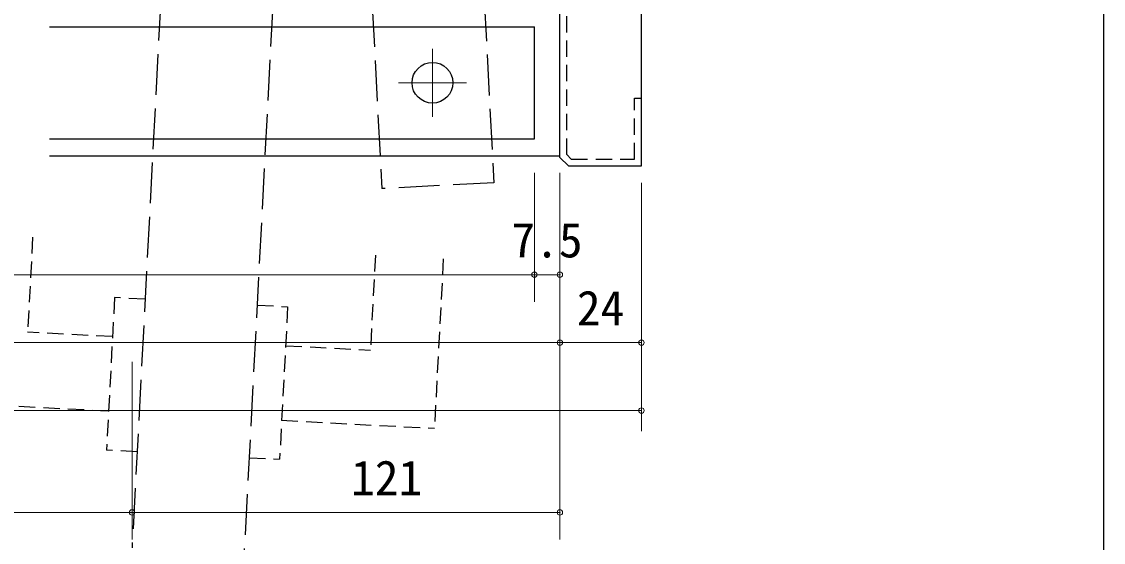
# Model space of a CAD drawing. Units: millimetres at full size. Extents: x -800 to 800, y -560 to 560.
# Drawn here: x -166.3 to 152, y -387.2 to -233.9 of the extents above; entities that cross this region are included whole.
import ezdxf
from ezdxf.enums import TextEntityAlignment as Align

# ---------------------------------------------------------------- set-up
doc = ezdxf.new("R2010")
doc.units = ezdxf.units.MM
doc.header["$LTSCALE"] = 4
doc.header["$PDMODE"] = 32
doc.header["$PDSIZE"] = 1.6
for name, pattern in [('CHAIN1', [8, 5, -1, 1, -1]), ('DASHED1', [1.8, 1.2, -0.6]), ('DASHED3', [4, 3, -1])]:
    doc.linetypes.add(name, pattern=pattern)
doc.layers.add('0-0', color=7, linetype='Continuous', lineweight=25)
doc.layers.add('2-0', color=4, linetype='Continuous', lineweight=9)
doc.styles.add('ＭＳ ゴシック', font='')
doc.styles.get('ＭＳ ゴシック').set_extended_font_data('MS Gothic')

msp = doc.modelspace()

# ---------------------------------------------------------------- linework, layer by layer
at = {"layer": '0-0'}
msp.add_line((152, -44), (152, -444), dxfattribs=at)
at = {"layer": '2-0', "color": 7, "linetype": 'DASHED3', "lineweight": 25}
for p, q in [((-116.975, -67.66), (-133.805, -388.793)), ((-84.021, -69.387), (-100.85, -390.52)), ((-71.485, -69.56), (-60.297, -283.045)), ((-27.342, -281.318), (-60.297, -283.045))]:
    msp.add_line(p, q, dxfattribs=at)
at = {"layer": '2-0', "color": 7, "lineweight": 25}
for p, q in [((16.087, -276.365), (16.087, -104.365)), ((-7.912, -273.868), (-7.912, -225.866)), ((-158.059, -235.367), (-15.411, -235.367)), ((-15.409, -268.37), (-15.409, -235.367)), ((-158.059, -268.37), (-15.411, -268.37)), ((-158.059, -273.37), (-7.912, -273.37)), ((-5.408, -276.365), (-7.91, -273.863)), ((-5.408, -276.365), (-7.91, -273.868)), ((-5.408, -276.365), (16.087, -276.365))]:
    msp.add_line(p, q, dxfattribs=at)
at = {"layer": '2-0', "color": 7, "linetype": 'DASHED1', "lineweight": 25}
for p, q in [((-5.912, -273.036), (-5.912, -227.866)), ((-4.58, -274.365), (-5.912, -273.036)), ((-4.58, -274.365), (14.087, -274.365)), ((-163.059, -297.337), (-164.524, -325.299)), ((-62.197, -302.623), (-63.663, -330.585)), ((-42.225, -303.67), (-44.842, -353.601)), ((-138.957, -315.123), (-141.312, -360.061)), ((-129.969, -315.594), (-138.957, -315.123)), ((-97.014, -317.321), (-88.027, -317.792)), ((-88.027, -317.792), (-90.382, -362.73)), ((-139.559, -326.607), (-164.524, -325.299)), ((-88.628, -329.276), (-63.663, -330.585)), ((-140.71, -348.577), (-185.648, -346.222)), ((-89.78, -351.246), (-44.842, -353.601)), ((-132.324, -360.532), (-141.312, -360.061)), ((-99.369, -362.259), (-90.382, -362.73))]:
    msp.add_line(p, q, dxfattribs=at)
at = {"layer": '2-0', "linetype": 'CHAIN1'}
for p, q in [((-45.408, -241.869), (-45.408, -261.869)), ((-55.408, -251.869), (-35.408, -251.869))]:
    msp.add_line(p, q, dxfattribs=at)
at = {"layer": '2-0'}
for p, q in [((-15.411, -316.37), (-15.411, -278.37)), ((-7.912, -336.37), (-7.912, -278.37)), ((-7.912, -316.37), (-7.912, -281.365)), ((16.087, -354.437), (16.087, -281.365)), ((-612.92, -308.37), (-15.411, -308.37)), ((-15.411, -308.37), (-7.912, -308.37)), ((-617.918, -328.37), (-7.912, -328.37)), ((-7.912, -328.37), (16.087, -328.37)), ((-7.912, -386.37), (-7.912, -328.37)), ((-133.805, -386.37), (-133.805, -334.059)), ((-641.916, -348.37), (16.087, -348.37)), ((-641.916, -378.37), (-131.964, -378.37)), ((-131.964, -378.37), (-7.912, -378.37))]:
    msp.add_line(p, q, dxfattribs=at)
at = {"layer": '2-0', "color": 7, "linetype": 'DASHED3', "lineweight": 25}
msp.add_lwpolyline([(-71.482, -69.56), (-38.53, -67.833), (-27.342, -281.318)], dxfattribs=at)
at = {"layer": '2-0', "color": 7, "linetype": 'DASHED1', "lineweight": 25}
msp.add_lwpolyline([(14.087, -274.365), (14.087, -256.365), (16.087, -256.365)], dxfattribs=at)
at = {"layer": '2-0', "color": 7, "lineweight": 25}
msp.add_circle((-45.411, -251.865), 6.001, dxfattribs=at)
at = {"layer": '2-0'}
for p in [(-15.411, -308.37), (-7.912, -308.37), (-7.912, -328.37), (16.087, -328.37), (16.087, -348.37), (-133.805, -378.37), (-7.912, -378.37)]:
    msp.add_point(p, dxfattribs=at)

# ---------------------------------------------------------------- texts
at = {"layer": '2-0', "color": 7, "style": 'ＭＳ ゴシック'}
for s, p in [('7.5', (-22.162, -306.37)), ('24', (-2.912, -326.37)), ('121', (-69.359, -376.37))]:
    msp.add_text(s, height=10.26, dxfattribs=at).set_placement(p, align=Align.BOTTOM_LEFT)

doc.saveas('drawing.dxf')
